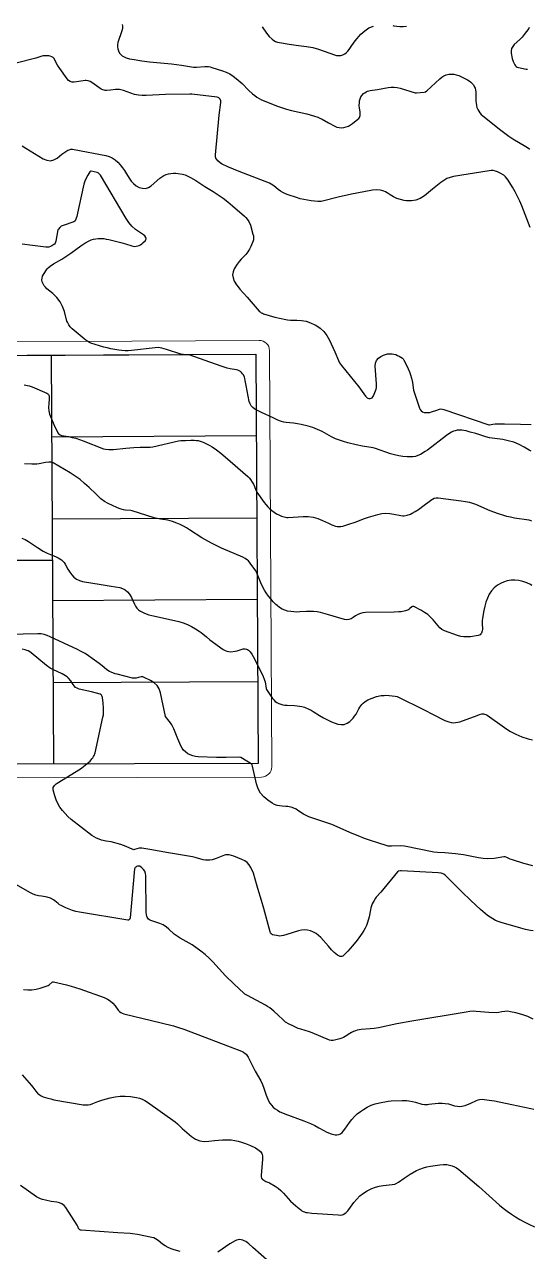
# Model space of a CAD drawing. Header units: centimetres. Extents: x 0 to 1302389, y -144212 to 85618.
# Drawn here: x 519805 to 527252, y -80146 to -62220 of the extents above; entities that cross this region are included whole.
import ezdxf

# ---------------------------------------------------------------- set-up
doc = ezdxf.new("R2010")
doc.units = ezdxf.units.CM
doc.header["$LTSCALE"] = 4
for name, color, linetype in [('04', 254, 'Continuous'), ('CURVAS-INTERMEDIARIAS', 39, 'Continuous'), ('CURVAS-MESTRA', 34, 'Continuous')]:
    doc.layers.add(name, color=color, linetype=linetype)
doc.layers.add('P-MEIOFIO', color=171, linetype='Continuous', lineweight=9)

msp = doc.modelspace()

# ---------------------------------------------------------------- linework, layer by layer
at = {"color": 1}
msp.add_lwpolyline([(517614.474, -67065.363), (523184.256, -67034.993), (523216.862, -73014.749), (515993.901, -73034.495)], dxfattribs=at)
at = {"layer": '04'}
for points in [[(517615.447, -67060.491), (523184.256, -67034.993), (523216.862, -73014.749), (515987.637, -73034.512), (517012.658, -70078.744)], [(517615.447, -67060.491), (517012.658, -70078.744), (519672.295, -70044.11), (520210.68, -70044.11)], [(520194.33, -67048.683), (520226.939, -73022.923)], [(523190.777, -68230.944), (520200.872, -68247.264)], [(520207.393, -69443.199), (523197.298, -69426.896)], [(523203.819, -70622.847), (520213.928, -70639.167)], [(520220.449, -71835.101), (523210.34, -71818.798)]]:
    msp.add_lwpolyline(points, dxfattribs=at)
at = {"layer": 'CURVAS-INTERMEDIARIAS'}
for points, elevation in [([(521232.769, -62219.974), (521234.305, -62237.398), (521234.755, -62256.748), (521233.589, -62275.9), (521224.771, -62313.382), (521169.417, -62481.007), (521163.029, -62512.462), (521161.267, -62543.677), (521166.459, -62574.503), (521176.269, -62605.068), (521193.81, -62636.25), (521211.332, -62658.155), (521233.15, -62675.786), (521257.836, -62690.561), (521290.101, -62704.304), (521336.278, -62718.721), (521408.058, -62732.202), (521518.459, -62749.866), (521629.132, -62765.402), (521684.65, -62771.663), (521948.977, -62795.824), (522022.516, -62804.005), (522095.755, -62814.522), (522270.462, -62843.546), (522293.01, -62845.096), (522315.602, -62844.647), (522437.211, -62833.734), (522463.857, -62833.506), (522490.255, -62835.281), (522516.28, -62840.067), (522542.048, -62846.843), (522695.727, -62896.876), (522749.523, -62917.838), (522801.223, -62942.579), (522849.803, -62973.018), (522896.298, -63007.227), (522984.187, -63083.509), (523076.472, -63176.87), (523135.316, -63230.974), (523166.17, -63256.477), (523198.517, -63279.762), (523232.027, -63301.032), (523267.283, -63319.269), (523303.694, -63335.481), (523485.432, -63406.992), (523557.466, -63433.087), (523630.287, -63456.51), (523704.277, -63475.912), (523929.084, -63524.73), (524025.798, -63551.968), (524087.102, -63572.452), (524119.993, -63585.936), (524151.786, -63601.852), (524244.4, -63655.899), (524335.329, -63705.348), (524367.575, -63718.318), (524400.49, -63726.677), (524434.417, -63728.129), (524469.023, -63724.974), (524503.098, -63715.639), (524535.772, -63703.299), (524566.364, -63686.429), (524595.566, -63666.546), (524674.207, -63604.299), (524685.668, -63592.784), (524695.018, -63580.079), (524701.217, -63565.555), (524705.298, -63549.829), (524706.785, -63533.107), (524705.993, -63499.749), (524696.003, -63434.763), (524693.826, -63407.483), (524695.998, -63352.699), (524698.133, -63334.06), (524705.521, -63303.661), (524717.167, -63275.671), (524735.214, -63251.326), (524757.529, -63229.39), (524775.5, -63215.662), (524793.152, -63204.267), (524811.629, -63194.879), (524831.352, -63188.509), (524851.913, -63184.138), (524959.835, -63167.595), (525114.814, -63139.524), (525159.362, -63134.394), (525203.681, -63133.579), (525247.634, -63139.245), (525291.346, -63149.234), (525509.317, -63215.691), (525530.035, -63217.166), (525643.204, -63209.143), (525659.288, -63203.6), (525680.94, -63188.819), (525868.167, -63011.943), (525897.734, -62988.55), (525929.261, -62969.086), (525963.752, -62955.521), (526000.202, -62945.895), (526037.724, -62943.137), (526074.602, -62944.911), (526110.507, -62953.488), (526145.766, -62966.608), (526276.203, -63029.709), (526300.405, -63043.817), (526322.79, -63060.073), (526342.42, -63079.56), (526360.237, -63101.185), (526374.122, -63125.327), (526384.944, -63150.474), (526391.166, -63177.143), (526394.315, -63204.816), (526397.534, -63340.377), (526400.042, -63371.083), (526404.864, -63401.274), (526413.139, -63430.714), (526423.706, -63459.655), (526437.938, -63486.75), (526454.553, -63512.024), (526474.728, -63534.541), (526497.287, -63555.238), (526762.461, -63764.073), (526820.012, -63807.56), (526878.649, -63849.454), (526938.921, -63888.964), (527124.506, -64000.561), (527178.384, -64035.677), (527187.175, -64042.667)], 75944.034), ([(523275.565, -62253.282), (523339.368, -62347.373), (523376.776, -62394.842), (523421.361, -62435.66), (523446.4, -62452.255), (523472.628, -62466.149), (523500.615, -62476.001), (523529.788, -62483.163), (523670.275, -62506.181), (523804.456, -62525.582), (523925.263, -62540.79), (524013.938, -62556.519), (524100.4, -62581.701), (524332.449, -62664.188), (524362.771, -62671.329), (524392.988, -62673.991), (524423.054, -62669.956), (524453.016, -62661.433), (524480.951, -62646.819), (524506.463, -62629.305), (524528.37, -62607.436), (524547.863, -62582.668), (524584.359, -62527.798), (524636.17, -62458.102), (524717.743, -62360.772), (524772.863, -62309.707), (524833.218, -62268.709), (524901.434, -62242.826)], 75844.37), ([(525185.932, -62235.089), (525200.412, -62238.291), (525286.885, -62248.049), (525336.733, -62248.631), (525385.398, -62243.38)], 75844.37), ([(527176.408, -62264.408), (527170.074, -62276.697), (527101.473, -62367.17), (527070.517, -62403.3), (527037.357, -62437.421), (526957.212, -62510.662), (526934.497, -62538.553), (526918.47, -62568.755), (526912.476, -62602.411), (526913.171, -62638.377), (526927.969, -62714.375), (526941.592, -62759.803), (526953.965, -62788.784), (526963.652, -62807.286), (526974.079, -62821.292), (526986.237, -62832.943), (527000.998, -62841.041), (527017.493, -62846.773), (527133.614, -62869.963), (527149.689, -62870.338)], 75844.37), ([(527191.908, -65186.855), (527067.522, -64870.116), (527037.83, -64799.971), (527005.762, -64730.999), (526970.112, -64663.807), (526932.096, -64597.79), (526869.498, -64495.419), (526850.866, -64468.83), (526829.057, -64444.785), (526805.643, -64422.025), (526752.258, -64391.591), (526710.75, -64371.975), (526681.52, -64361.337), (526651.763, -64354.371), (526621.239, -64352.93), (526590.208, -64355.164), (526069.504, -64441.533), (526019.584, -64454.073), (525971.956, -64471.597), (525927.797, -64496.572), (525885.932, -64526.521), (525764.866, -64627.068), (525645.149, -64723.607), (525585.214, -64760.354), (525522.315, -64786.205), (525454.974, -64795.72), (525384.687, -64794.353), (525350.396, -64789.276), (525296.093, -64777.422), (525243.604, -64760.958), (525193.807, -64737.551), (525145.812, -64709.542), (525098.981, -64677.754), (525075.104, -64663.868), (525050.313, -64652.347), (525024.171, -64644.356), (524997.136, -64638.734), (524941.719, -64635.543), (524886.471, -64640.987), (524657.238, -64681.816), (524580.098, -64697.031), (524384.265, -64743.755), (524174.854, -64797.651), (524137.81, -64804.734), (524112.722, -64806.729), (524087.608, -64806.347), (523990.763, -64795.95), (523936.461, -64788.15), (523882.663, -64778.062), (523829.618, -64764.555), (523777.075, -64748.77), (523653.712, -64707.337), (523615.735, -64692.255), (523579.151, -64674.623), (523544.671, -64653.174), (523511.593, -64629.177), (523447.268, -64577.699), (523404.774, -64549.975), (523381.719, -64539.484), (522940.795, -64367.299), (522775.424, -64297.715), (522690.882, -64258.952), (522668.514, -64245.618), (522627.848, -64212.882), (522612.422, -64193.239), (522601.077, -64172.08), (522595.848, -64148.645), (522594.689, -64123.701), (522649.102, -63545.284), (522672.707, -63358.326), (522672.954, -63346.068), (522671.441, -63334.234), (522661.339, -63312.322), (522644.287, -63289.855), (522635.003, -63283.873), (522618.872, -63279.627), (522249.792, -63237.07), (522219.253, -63234.997), (521861.432, -63240.188), (521580.723, -63258.243), (521523.542, -63258.294), (521467.086, -63253.491), (521411.743, -63241.395), (521357.125, -63224.445), (521248.606, -63184.406), (521210.235, -63174.471), (521189.691, -63170.91), (521171.267, -63169.037), (521134.151, -63170.088), (521061.614, -63180.244), (521004.056, -63183.437), (520980.561, -63182.513), (520969.018, -63180.483), (520946.436, -63173.738), (520925.316, -63163.523), (520786.731, -63067.438), (520761.251, -63052.242), (520733.841, -63040.855), (520705.27, -63035.477), (520690.832, -63035.952), (520596.507, -63054.378), (520530.993, -63062.892), (520500.548, -63060.969), (520472.679, -63053.389), (520448.662, -63037.348), (520427.22, -63015.652), (520319.619, -62862.382), (520288.132, -62813.807), (520233.256, -62712.041), (520223.403, -62701.738), (520205.451, -62690.061), (520178.507, -62680.818), (520160.83, -62678.465), (520099.87, -62676.48), (520077.537, -62678.324), (520055.574, -62682.771), (519968.621, -62709.41), (519681.644, -62784.452)], 76043.698), ([(519769.744, -63992.677), (519825.249, -64023.868), (520079.054, -64183.304), (520131.198, -64203.12), (520182.515, -64209.791), (520232.592, -64196.733), (520281.843, -64170.529), (520351.819, -64112.782), (520392.407, -64082.779), (520435.962, -64057.287), (520458.867, -64048.291), (520482.237, -64042.483), (520506.287, -64041.442), (520530.804, -64043.578), (520990.987, -64131.572), (521040.702, -64146.207), (521087.261, -64166.513), (521129.095, -64195.34), (521167.771, -64229.848), (521202.51, -64269.983), (521235.46, -64311.46), (521265.731, -64354.936), (521294.203, -64399.751), (521332.831, -64465.03), (521362.858, -64506.697), (521396.922, -64543.951), (521437.045, -64574.58), (521481.203, -64600.807), (521527.175, -64613.048), (521571.698, -64614.856), (521614.057, -64601.001), (521654.968, -64576.713), (521780.137, -64466.627), (521808.954, -64444.879), (521839.389, -64426.277), (521872.248, -64412.39), (521906.716, -64401.639), (521942.549, -64395.406), (521978.493, -64391.808), (522014.629, -64392.168), (522050.876, -64395.164), (522109.871, -64405.979), (522151.802, -64417.869), (522192.027, -64434.663), (522231.11, -64454.732), (522306.9, -64500.879), (522438.217, -64587.533), (522560.773, -64661.705), (522634.246, -64708.65), (522705.913, -64758.079), (522774.876, -64811.224), (522842.025, -64866.842), (523017.419, -65020.116), (523038.187, -65040.026), (523057.002, -65061.785), (523080.256, -65097.924), (523103.543, -65152.373), (523140.425, -65280.885), (523146.79, -65309.527), (523150.227, -65338.661), (523150.142, -65353.169), (523148.685, -65367.423), (523145.184, -65381.33), (523110.803, -65461.847), (523089.255, -65503.607), (523064.625, -65543.185), (523035.399, -65579.493), (522969.976, -65647.323), (522938.891, -65682.669), (522910.857, -65720.484), (522867.174, -65789.411), (522849.978, -65833.951), (522842.745, -65878.435), (522850.426, -65922.836), (522868.067, -65967.192), (522902.711, -66021.286), (522925.7, -66053.372), (522950.589, -66084.006), (523056.779, -66201.675), (523233.367, -66405.389), (523246.914, -66418.522), (523261.625, -66429.854), (523278.061, -66438.484), (523295.661, -66445.312), (523461.733, -66493.377), (523552.583, -66516.592), (523598.313, -66526.133), (523644.313, -66533.444), (523690.731, -66537.395), (523782.264, -66539.129), (523850.293, -66544.275), (523916.669, -66555.896), (523980.602, -66577.231), (524042.88, -66605.061), (524058.52, -66613.503), (524121.442, -66656.118), (524177.194, -66705.394), (524222.194, -66764.654), (524260.015, -66830.574), (524336.007, -67000.901), (524389.184, -67130.244), (524405.833, -67161.92), (524434.953, -67200.156), (524686.385, -67510.945), (524786.435, -67649.24), (524796.83, -67661.71), (524808.399, -67671.671), (524821.023, -67679.05), (524835.221, -67682.564), (524853.34, -67683.235), (524868.973, -67679.038), (524882.558, -67672.102), (524893.064, -67661.039), (524901.513, -67647.235), (524930.498, -67573.322), (524938.634, -67547.38), (524944.322, -67521.086), (524946.34, -67494.246), (524945.897, -67467.064), (524925.205, -67212.979), (524930.541, -67167.192), (524945.069, -67126.832), (524973.388, -67094.613), (525010.892, -67067.811), (525048.268, -67050.917), (525076.945, -67040.575), (525106.149, -67033.301), (525136.127, -67030.618), (525172.563, -67031.55), (525199.86, -67035.974), (525226.356, -67042.814), (525251.653, -67053.242), (525276.15, -67066.078), (525323.073, -67096.433), (525332.629, -67106.539), (525344.494, -67123.892), (525387.687, -67205.45), (525408.602, -67249.255), (525427.125, -67293.945), (525442.068, -67339.962), (525454.62, -67386.853), (525469.142, -67451.227), (525475.148, -67482.143), (525481.353, -67528.937), (525487.733, -67559.639), (525571.502, -67824.218), (525583.142, -67846.689), (525598.23, -67865.256), (525618.491, -67877.977), (525642.21, -67886.797), (525669.091, -67889.796), (525695.806, -67890.129), (525722.275, -67886.474), (525748.575, -67880.163), (525824.76, -67855.417), (525865.46, -67838.742), (525882.753, -67836.919), (525909.023, -67839.115), (525930.307, -67844.597), (526583.953, -68067.707), (526598.152, -68067.491), (526644.873, -68058.608), (526676.291, -68055.481), (526815.434, -68055.428), (527047.974, -68059.195), (527203.814, -68064.869)], 76143.362), ([(519800.239, -67483.362), (519872.39, -67496.476), (519918.045, -67512.57), (520132.974, -67607.026), (520144.767, -67614.677), (520154.327, -67623.993), (520160.547, -67635.804), (520164.544, -67649.282), (520165.784, -67664.298), (520165.202, -67694.281), (520158.34, -67755.962), (520157.207, -67815.052), (520160.422, -67864.152), (520171.289, -67912.152), (520196.381, -67982.187), (520233.259, -68065.72), (520291.543, -68184.696), (520302.843, -68200.557), (520310.24, -68206.767), (520327.65, -68216.327), (520346.604, -68222.737), (520446.867, -68240.86), (520501.594, -68252.225), (520555.707, -68265.766), (520608.906, -68282.555), (520661.479, -68301.528), (520959.145, -68418.4), (520985.48, -68424.795), (521036.858, -68430.098), (521058.554, -68430.771), (521101.945, -68428.397), (521286.277, -68408.382), (521402.106, -68398.854), (521491.983, -68395.123), (521614.273, -68396.598), (521641.604, -68395.13), (521677.633, -68389.156), (522052.651, -68304.683), (522086.786, -68299.798), (522156.506, -68297.868), (522231.385, -68292.644), (522281.263, -68292.897), (522314.378, -68295.294), (522342.936, -68299.586), (522370.886, -68305.964), (522397.934, -68315.47), (522424.383, -68327.064), (522509.944, -68371.721), (522544.039, -68391.691), (522609.38, -68436.191), (522672.023, -68484.703), (522732.826, -68535.5), (523065.301, -68823.879), (523086.43, -68844.576), (523105.705, -68866.703), (523122.18, -68890.978), (523147.004, -68937.492), (523162.143, -68970.764), (523182.097, -69021.749), (523198.949, -69053.807), (523305.654, -69201.946), (523330.826, -69234.01), (523357.444, -69264.72), (523386.251, -69293.401), (523416.515, -69320.72), (523448.98, -69345.071), (523482.878, -69366.929), (523518.921, -69385.019), (523556.402, -69400.597), (523615.26, -69419.89), (523635.794, -69423.672), (523656.668, -69424.629), (523873.118, -69407.85), (523947.013, -69408.556), (524019.363, -69416.973), (524089.406, -69436.944), (524157.916, -69464.617), (524243.212, -69507.472), (524293.464, -69529.736), (524345.638, -69547.025), (524372.206, -69552.104), (524398.781, -69554.296), (524425.359, -69552.131), (524451.926, -69547.065), (524541.804, -69521.27), (524635.591, -69489.62), (524769.608, -69438.137), (524830.256, -69416.735), (524963.555, -69376.927), (525021.807, -69365.753), (525080.179, -69360.298), (525138.722, -69363.408), (525197.374, -69372.234), (525300.31, -69395.584), (525329.747, -69400.109), (525351.802, -69399.064), (525394.295, -69388.325), (525442.553, -69371.941), (525465.549, -69361.077), (525508.827, -69336.375), (525572.416, -69295.59), (525603.192, -69273.717), (525751.916, -69160.057), (525763.869, -69152.575), (525789.376, -69140.462), (525816.331, -69133.735), (525844.104, -69133.99), (526183.753, -69178.296), (526243.798, -69187.704), (526303.162, -69200.746), (526361.378, -69217.974), (526389.842, -69228.482), (526601.616, -69317.743), (526722.104, -69363.378), (526786.986, -69384.899), (526844.805, -69401.426), (526903.488, -69414.585), (526962.736, -69425.508), (527169.853, -69456.576), (527197.303, -69465.497), (527209.647, -69475.023)], 76342.69), ([(527213.535, -70414.792), (527192.358, -70402.403), (527139.25, -70376.672), (527083.471, -70357.391), (527025.904, -70342.41), (526967.625, -70336.501), (526910.13, -70337.649), (526853.841, -70349.387), (526798.357, -70368.186), (526766.485, -70382.438), (526713.496, -70412.856), (526665.887, -70449.042), (526626.326, -70493.9), (526592.143, -70544.535), (526565.35, -70600.923), (526542.428, -70658.635), (526525.333, -70718.324), (526512.106, -70779.346), (526494.308, -70894.203), (526490.995, -70930.685), (526489.958, -70967.303), (526491.685, -71059.415), (526489.643, -71076.784), (526479.153, -71110.309), (526470.037, -71124.274), (526458.979, -71135.64), (526444.989, -71143.12), (526429.056, -71148.011), (526317.39, -71163.589), (526269.869, -71167.745), (526246.04, -71167.864), (526222.168, -71167.012), (526175.09, -71160.486), (526129.387, -71147.393), (525936.278, -71076.922), (525918.007, -71068.622), (525900.863, -71058.665), (525871.132, -71032.134), (525772.025, -70917.05), (525733.869, -70877.419), (525693.136, -70841.042), (525648.524, -70809.532), (525601.325, -70781.274), (525492.136, -70724.125), (525481.647, -70721.154), (525470.842, -70722.645), (525460.569, -70727.669), (525432.798, -70753.797), (525418.41, -70765.794), (525402.988, -70775.817), (525385.998, -70782.865), (525367.955, -70787.924), (525305.185, -70798.537), (525271.507, -70802.654), (525203.706, -70806.317), (524786.378, -70811.149), (524747.466, -70815.171), (524709.975, -70823.581), (524674.598, -70838.594), (524640.63, -70857.992), (524603.004, -70884.306), (524573.806, -70901.473), (524542.269, -70913.861), (524509.564, -70918.685), (524476.898, -70913.696), (524229.214, -70838.771), (524128.138, -70812.704), (524077.177, -70802.896), (524025.951, -70796.273), (523974.325, -70794.4), (523922.447, -70795.703), (523825.531, -70802.644), (523780.792, -70803.928), (523736.233, -70802.691), (523691.94, -70797.662), (523647.828, -70790.113), (523605.601, -70777.297), (523565.565, -70760.305), (523528.827, -70737.03), (523494.28, -70709.578), (523475.797, -70692.219), (523437.301, -70653.386), (523400.788, -70612.873), (523367.28, -70569.863), (523335.754, -70525.173), (523309.732, -70485.31), (523278.81, -70431.701), (523253.978, -70375.021), (523204.852, -70245.473), (523193.925, -70222.658), (523181.212, -70200.78), (523101.887, -70087.951), (523076.226, -70057.712), (523061.523, -70044.476), (523029.208, -70021.177), (522994.368, -70001.841), (522680.151, -69868.513), (522630.858, -69846.102), (522533.822, -69797.997), (522439.141, -69745.484), (522392.906, -69717.333), (522215.131, -69601.26), (522170.67, -69573.873), (522125.235, -69548.353), (522078.333, -69525.623), (522030.459, -69504.751), (521966.811, -69480.772), (521932.077, -69470.354), (521896.654, -69462.625), (521788.453, -69446.492), (521743.448, -69437.521), (521698.898, -69426.476), (521374.93, -69323.718), (521358.601, -69320.925), (521281.357, -69313.439), (521248.725, -69308.486), (521216.704, -69301.376), (521185.57, -69291.004), (521155.046, -69278.475), (521026.503, -69217.791), (520971.105, -69186.57), (520920.776, -69147.711), (520850.207, -69082.462), (520747.459, -68982.536), (520682.754, -68923.843), (520615.497, -68868.479), (520544.427, -68818.127), (520470.796, -68771.102), (520222.911, -68625.155), (520208.381, -68618.387), (520193.422, -68613.556), (520161.781, -68611.635), (520113.079, -68619.007), (520020.547, -68639.143), (519984.113, -68643.856), (519947.394, -68645.172), (519910.492, -68644.245), (519802.047, -68636.458)], 76442.354), ([(519765.905, -69724.826), (519815.418, -69745.546), (519862.556, -69771.228), (519908.112, -69800.206), (519992.576, -69859.69), (520077.763, -69913.015), (520137.279, -69943.395), (520234.69, -69980.907), (520266.241, -69995.116), (520296.427, -70012.052), (520342.693, -70042.783), (520363.832, -70060.41), (520382.721, -70079.902), (520398.241, -70102.167), (520436.945, -70176.034), (520467.367, -70222.912), (520493.738, -70259.292), (520526.715, -70294.754), (520563.576, -70323.839), (520606.283, -70343.382), (520652.886, -70356.54), (520925.361, -70399.031), (521070.284, -70423.761), (521195.896, -70446.869), (521238, -70460.514), (521276.051, -70480.079), (521308.015, -70508.513), (521335.917, -70542.865), (521365.151, -70592.058), (521381.761, -70623.29), (521410.293, -70688.083), (521425.992, -70718.702), (521445.201, -70746.29), (521469.678, -70769.327), (521497.673, -70789.345), (521545.369, -70814.198), (521583.208, -70830.633), (521622.383, -70843.564), (521662.458, -70854.148), (521995.643, -70926.156), (522059.593, -70942.791), (522122.292, -70962.855), (522183.098, -70988.061), (522242.655, -71016.686), (522300.607, -71047.578), (522357.421, -71082.599), (522383.906, -71102.835), (522460.211, -71168.251), (522513.396, -71209.098), (522706.923, -71349.191), (522733.23, -71364.408), (522760.691, -71375.794), (522789.866, -71381.466), (522820.194, -71383.308), (522881.896, -71376.228), (522912.081, -71369.134), (522995.88, -71343.271), (523012.078, -71341.286), (523028.369, -71342.248), (523044.712, -71345.185), (523060.126, -71351.174), (523074.311, -71358.932), (523086.686, -71369.356), (523101.607, -71386.575), (523124.221, -71419.809), (523143.929, -71454.847), (523283.612, -71728.76), (523311.369, -71797.696), (523319.214, -71822.273), (523336.252, -71921.206), (523341.103, -71936.372), (523347.975, -71950.746), (523425.399, -72064.865), (523444.865, -72088.315), (523466.519, -72109.027), (523491.465, -72125.634), (523518.609, -72139.505), (523547.842, -72149.577), (523577.538, -72157.585), (523607.892, -72162.472), (523638.688, -72165.292), (523749.309, -72169.639), (523785.495, -72172.582), (523821.313, -72177.515), (523856.6, -72185.431), (523891.532, -72195.329), (523958.873, -72222.3), (523990.986, -72239.066), (524022.319, -72257.471), (524111.823, -72314.694), (524169.729, -72348.8), (524229.039, -72379.964), (524290.471, -72406.726), (524382.758, -72440.483), (524429.884, -72447.789), (524474.856, -72445.413), (524516.591, -72428.513), (524556.184, -72401.924), (524602.211, -72355.149), (524625.832, -72326.198), (524646.265, -72294.915), (524686.73, -72219.211), (524700.812, -72195.917), (524733.557, -72152.355), (524752.507, -72133.051), (524772.9, -72115.706), (524795.46, -72101.275), (524819.463, -72088.803), (524882.679, -72061.287), (524946.447, -72038.738), (525012.773, -72025.448), (525056.496, -72020.834), (525080.358, -72020.042), (525128.042, -72023.559), (525175.732, -72029.955), (525220.035, -72032.239), (525245.114, -72037.479), (525643.608, -72232.517), (525775.184, -72300.267), (525912.429, -72373.98), (525942.09, -72388.215), (525972.433, -72400.457), (526003.822, -72409.721), (526035.902, -72417.004), (526068.286, -72420.117), (526100.393, -72419.905), (526132.071, -72414.709), (526163.474, -72406.178), (526413.864, -72316.484), (526450.864, -72298.943), (526485.87, -72293.348), (526505.794, -72292.751), (526525.031, -72295.048), (526543.223, -72301.691), (526560.728, -72311.228), (526812.991, -72489.99), (526894.876, -72541.874), (526979.611, -72587.767), (527068.618, -72624.689), (527160.473, -72655.63), (527222.877, -72673.111)], 76542.018), ([(527230.486, -74512.689), (527098.602, -74475.715), (526930.048, -74424.405), (526899.111, -74413.349), (526846.732, -74387.733), (526825.798, -74380.35), (526804.11, -74379.03), (526723.925, -74397.067), (526664.88, -74404.851), (526572.094, -74407.872), (526503.302, -74405.656), (526435.166, -74395.99), (526214.423, -74353.203), (526100.918, -74336.486), (525943.823, -74320.535), (525835.96, -74317.113), (525782.153, -74311.077), (525353.022, -74225.676), (525295.916, -74221.037), (525162.204, -74226.695), (525132.2, -74225.461), (525117.467, -74222.811), (524948.921, -74172.06), (524858.046, -74142.454), (524767.983, -74110.699), (524679.118, -74075.698), (524591.066, -74038.547), (524291.438, -73906.779), (524000.091, -73811.506), (523959.019, -73795.893), (523919.14, -73777.937), (523881.05, -73756.439), (523797.387, -73701.065), (523769.972, -73685.705), (523711.632, -73661.957), (523650.328, -73647.239), (523619.081, -73643.515), (523570.028, -73641.316), (523530.554, -73637.248), (523492.402, -73628.925), (523456.231, -73614.217), (523421.371, -73595.262), (523358.683, -73553.796), (523301.337, -73505.299), (523253.215, -73450.429), (523218.928, -73386.013), (523193.843, -73315.229), (523134.753, -73054.599), (523127.516, -73036.824), (523114.94, -73022.329), (523099.043, -73010.282), (523025.144, -72966.907), (522987.572, -72941.836), (522961.758, -72928.778), (522933.102, -72924.742), (522751.263, -72928.565), (522609.949, -72927.975), (522341.904, -72919.828), (522301.717, -72915.284), (522262.77, -72906.713), (522225.646, -72892.113), (522189.763, -72873.485), (522154.929, -72847.805), (522128.327, -72822.44), (522106.565, -72792.82), (522088.022, -72760.368), (522042.186, -72655.316), (521983.784, -72510.2), (521970.063, -72480.008), (521954.612, -72450.844), (521936.57, -72423.198), (521916.788, -72396.578), (521865.082, -72332.36), (521792.471, -71986.238), (521771.455, -71927.942), (521741.603, -71876.659), (521698.491, -71835.879), (521646.531, -71802.12), (521542.754, -71754.626), (521530.824, -71750.902), (521518.864, -71749.149), (521506.839, -71750.384), (521470.142, -71761.951), (521434.215, -71768.967), (521398.112, -71770.681), (521380.221, -71768.552), (521156.637, -71713.331), (521128.603, -71705.214), (521069.81, -71684.251), (521045.325, -71672.888), (521021.94, -71659.792), (521000.21, -71644.103), (520938.961, -71590.456), (520896.182, -71556.812), (520792.776, -71480.532), (520741.463, -71444.917), (520688.918, -71411.364), (520634.524, -71380.906), (520578.909, -71352.503), (520178.368, -71164.272), (520135.646, -71146.561), (520091.508, -71132.733), (520046.29, -71124.098), (520000.295, -71121.917), (519570.842, -71131.756)], 76641.682), ([(527235.79, -76751.595), (527155.989, -76714.052), (527068.48, -76682.849), (526980.773, -76660.072), (526901.054, -76643.048), (526860.011, -76637.646), (526818.624, -76638.83), (526777.369, -76644.791), (526733.516, -76656.141), (526703.886, -76659.739), (526587.786, -76653.174), (526402.003, -76638.461), (526364.715, -76636.824), (526308.796, -76639.976), (526253.22, -76647.417), (525462.547, -76780.885), (525242.469, -76822.462), (524974.627, -76876.653), (524912.892, -76886.433), (524850.794, -76893.571), (524722.86, -76903.175), (524693.544, -76906.72), (524664.763, -76912.36), (524636.787, -76921.159), (524609.334, -76932.061), (524581.506, -76945.985), (524556.886, -76959.772), (524486.89, -77007.147), (524462.564, -77020.603), (524436.732, -77030.852), (524409.892, -77038.989), (524310.409, -77062.3), (524284.386, -77064.203), (524259.057, -77057.954), (524007.546, -76951.725), (523966.901, -76936.931), (523842.355, -76900.479), (523801.498, -76886.669), (523722.505, -76851.83), (523667.697, -76823.89), (523618.746, -76793.92), (523575.055, -76756.712), (523512.442, -76696.51), (523446.446, -76636.301), (523417.402, -76611.589), (523386.824, -76588.824), (523354.907, -76567.929), (523321.859, -76548.873), (523061.101, -76407.875), (523024.523, -76384.782), (523007.513, -76371.465), (522868.63, -76242.477), (522742.415, -76118.211), (522555.493, -75914.97), (522500.218, -75860.421), (522441.637, -75809.446), (522380.844, -75760.85), (522255.425, -75668.049), (522078.109, -75570.07), (522018.795, -75531.629), (521991.433, -75509.336), (521913.403, -75436.851), (521872.047, -75403.409), (521850.183, -75388.496), (521827.537, -75375.08), (521779.054, -75354.267), (521648.407, -75310.242), (521632.133, -75302.27), (521617.873, -75292.117), (521606.65, -75278.693), (521597.442, -75263.087), (521591.098, -75245.355), (521586.18, -75227.318), (521582.039, -75190.037), (521575.004, -74655.354), (521571.179, -74622.672), (521560.726, -74591.471), (521543.552, -74563.732), (521519.917, -74541.235), (521488.773, -74519.064), (521478.185, -74515.589), (521466.701, -74515.322), (521455.342, -74517.339), (521438.165, -74523.308), (521428.676, -74528.863), (521421.06, -74535.858), (521416.248, -74545.013), (521413.3, -74555.597), (521346.654, -75269.276), (521343.206, -75283.994), (521335.889, -75297.217), (521324.934, -75305.602), (521311.227, -75307.053), (520607.024, -75187.621), (520556.3, -75176.915), (520506.393, -75163.592), (520457.708, -75146.34), (520409.832, -75126.471), (520342.019, -75093.707), (520317.615, -75079.216), (520294.57, -75062.636), (520247.794, -75024.403), (520227.41, -75009.986), (520183.239, -74986.463), (520135.937, -74969.953), (520111.517, -74964.601), (520052.437, -74956.882), (520011.019, -74949.678), (519970.631, -74939.249), (519931.825, -74923.994), (519894.061, -74905.506), (519644.428, -74763.756)], 76841.011), ([(519791.447, -76317.612), (519852.897, -76322.211), (519913.929, -76321.444), (519974.318, -76312.641), (520034.289, -76298.472), (520136.957, -76265.705), (520151.66, -76258.478), (520165.248, -76249.333), (520207.083, -76213.732), (520220.341, -76208.124), (520229.829, -76208.447), (520419.452, -76251.041), (520485.179, -76268.481), (520550.185, -76288.453), (520614.706, -76310.12), (520970.289, -76437.274), (521015.958, -76458.509), (521058.027, -76484.522), (521094.706, -76517.718), (521127.788, -76555.683), (521173.376, -76618.892), (521189.738, -76637.695), (521209.227, -76653.223), (521231.189, -76665.083), (521254.862, -76672.993), (521798.496, -76803.845), (521978.187, -76851.324), (522054.352, -76873.925), (522129.28, -76900.321), (522973.904, -77217.842), (523003.52, -77232.544), (523029.576, -77252.904), (523041.007, -77265.039), (523051.566, -77277.833), (523069.128, -77306.05), (523174.152, -77510.258), (523255.105, -77654.877), (523280.438, -77706.592), (523302.222, -77759.801), (523333.521, -77862.016), (523368.78, -77944.165), (523387.948, -77978.283), (523410.229, -78009.813), (523437.185, -78037.433), (523467.263, -78062.468), (523500.556, -78084.033), (523534.82, -78103.749), (523570.528, -78120.692), (523607.207, -78135.777), (523886.063, -78238.321), (523981.974, -78277.319), (524044.507, -78306.402), (524105.289, -78338.982), (524174.465, -78378.627), (524209.876, -78396.853), (524246.15, -78412.867), (524283.719, -78425.552), (524339.376, -78439.896), (524368.19, -78441.488), (524395.26, -78437.538), (524419.705, -78425.25), (524442.397, -78407.417), (524482.586, -78359.767), (524519.018, -78309.192), (524549.264, -78263.628), (524584.094, -78217.227), (524622.081, -78173.923), (524664.794, -78135.272), (524710.66, -78099.737), (524754.171, -78069.879), (524809.251, -78037.029), (524866.375, -78009.138), (524926.564, -77988.684), (524988.786, -77973.187), (525116.513, -77950.602), (525161.516, -77947.512), (525319.068, -77941.454), (525385.273, -77942.807), (525418.139, -77946.546), (525470.02, -77955.601), (525515.791, -77966.183), (525605.778, -77992.584), (525647.219, -77996.924), (525688.979, -77997.177), (525709.792, -77995.721), (525844.012, -77979.079), (525874.399, -77977.698), (525904.801, -77978.702), (525950.2, -77983.175), (525995.435, -77991.499), (526083.416, -78018.066), (526128.776, -78025.218), (526163.567, -78026.606), (526190.067, -78024.974), (526216.126, -78019.915), (526241.899, -78012.564), (526320.836, -77980.543), (526407.385, -77938.749), (526429.162, -77929.819), (526451.919, -77923.816), (526486.959, -77921.217), (526590.551, -77933.387), (526666.896, -77946.18), (526920.743, -78000.585), (527201.01, -78055.542), (527245.189, -78066.985)], 76940.675), ([(519768.434, -77566.845), (519904.512, -77719.962), (519927.167, -77747.548), (519969.945, -77804.736), (519992.667, -77831.077), (520017.998, -77853.887), (520047.242, -77871.42), (520079.083, -77885.429), (520144.727, -77905.844), (520189.748, -77918.071), (520235.26, -77928.301), (520661.678, -78002.499), (520697.35, -78005.915), (520733.128, -78003.989), (520768.377, -77997.132), (520802.476, -77985.856), (520877.1, -77956.494), (520950.466, -77931.643), (521057.691, -77901.259), (521130.379, -77886.062), (521203.435, -77877.097), (521277.045, -77877.486), (521351.014, -77884.104), (521441.312, -77898.066), (521483.762, -77907.7), (521524.726, -77921.043), (521563.441, -77939.92), (521600.663, -77962.494), (522002.943, -78251.938), (522039.745, -78281.56), (522105.952, -78349.135), (522141.21, -78380.751), (522244.847, -78466.976), (522302.598, -78503.294), (522363.32, -78528.678), (522428.525, -78537.64), (522496.714, -78535.66), (522579.756, -78523.664), (522638.692, -78517.624), (522697.852, -78514.594), (522757.169, -78513.57), (522824.624, -78516.604), (522874.624, -78522.727), (522923.792, -78533.683), (522972.416, -78547.863), (523029.919, -78568.507), (523105.238, -78599.699), (523176.828, -78633.687), (523213.801, -78655.303), (523252.208, -78687.207), (523263.399, -78700.534), (523272.314, -78714.931), (523277.818, -78730.947), (523281.067, -78748.037), (523281.441, -78801.983), (523258.574, -79033.783), (523260.66, -79056.404), (523267.279, -79076.539), (523280.708, -79092.944), (523298.672, -79106.853), (523330.91, -79123.105), (523344.157, -79128.643), (523371.762, -79136.174), (523384.482, -79142.648), (523464.275, -79193.405), (523507.178, -79223.687), (523547.877, -79256.46), (523585.26, -79292.979), (523655.016, -79371.791), (523691.07, -79410.132), (523729.319, -79446.294), (523769.024, -79480.992), (523838.226, -79537.951), (523855.882, -79550.405), (523874.434, -79560.966), (523894.342, -79568.687), (523915.139, -79574.504), (523936.713, -79578.418), (524001.952, -79586.211), (524386.341, -79612.987), (524424.559, -79614.806), (524442.934, -79612.555), (524459.865, -79605.06), (524497.375, -79579.871), (524513.571, -79566.261), (524528.097, -79550.883), (524541.495, -79534.314), (524614.346, -79432.738), (524656.496, -79381.659), (524702.538, -79334.967), (524754.414, -79294.877), (524810.201, -79259.188), (524878.782, -79225.508), (524931.266, -79205.729), (524985.751, -79192.451), (525041.586, -79183.497), (525174.982, -79168.852), (525213.845, -79161.192), (525232.298, -79154.952), (525266.444, -79135.85), (525347.743, -79077.154), (525437.378, -79017.667), (525531.404, -78965.406), (525580.313, -78943.578), (525630.255, -78924.992), (525681.741, -78911.272), (525734.268, -78900.805), (525868.487, -78880.879), (525921.542, -78874.634), (525939.184, -78874.264), (525974.374, -78877.875), (526013.581, -78884.985), (526049.449, -78894.478), (526083.671, -78907.447), (526115.454, -78925.611), (526145.582, -78947.25), (526439.073, -79198.501), (526740.105, -79469.012), (526796.465, -79515.33), (526854.91, -79558.972), (526914.745, -79600.854), (526976.366, -79640.086), (527038.974, -79677.595), (527103.063, -79712.52), (527168.139, -79745.721), (527252.302, -79786.514)], 77040.339), ([(522077.625, -80148.334), (521990.408, -80124.492), (521944.846, -80108.993), (521901.035, -80090.046), (521859.83, -80065.936), (521820.376, -80038.379), (521755.593, -79987.293), (521719.194, -79962.185), (521693.212, -79948.995), (521665.251, -79940.81), (521453.759, -79899.63), (521382.893, -79888.721), (521347.201, -79885.524), (521167.872, -79875.652), (520632.569, -79836.6), (520621.138, -79834.509), (520610.472, -79829.924), (520601.694, -79822.739), (520598.438, -79818.144), (520582.485, -79782.756), (520571.368, -79763.27), (520407.609, -79504.309), (520381.572, -79474.132), (520351.832, -79450.224), (520316.53, -79435.748), (520277.525, -79427.55), (520193.598, -79417.887), (520111.25, -79399.019), (520066.891, -79386.224), (520036.564, -79375.647), (520007.284, -79362.972), (519979.565, -79347.17), (519746.185, -79181.899)], 77140.003), ([(523382.21, -80300.159), (523141.173, -80086.741), (523079.968, -80035.272), (523055.174, -80015.754), (523035.309, -80002.426), (523014.554, -79991.001), (522992.471, -79982.433), (522969.5, -79975.768), (522946.278, -79973.425), (522923.598, -79974.456), (522901.72, -79980.529), (522880.376, -79989.965), (522802.712, -80036.938), (522628.453, -80154.355)], 77140.003)]:
    msp.add_lwpolyline(points, dxfattribs=dict(at, elevation=elevation))
at = {"layer": 'CURVAS-MESTRA'}
for points, elevation in [([(527205.417, -68452.451), (527176.811, -68437.269), (527102.003, -68393.159), (527027.44, -68355.023), (526950.707, -68323.145), (526870.724, -68300.639), (526788.572, -68284.382), (526595.61, -68258.056), (526540.284, -68243.784), (526397.254, -68197.39), (526315.294, -68173.293), (526252.878, -68156.637), (526221.983, -68150.455), (526190.939, -68146.616), (526159.65, -68146.3), (526123.7, -68148.883), (526095.215, -68154.568), (526067.758, -68162.915), (526041.854, -68175.259), (526016.978, -68190.265), (525969.057, -68224.741), (525688.174, -68436.839), (525655.293, -68459.407), (525587.128, -68500.878), (525551.487, -68517.21), (525514.846, -68529.466), (525476.699, -68535.606), (525437.551, -68537.669), (525392.525, -68536.336), (525330.603, -68531.598), (525269.377, -68523.098), (525209.203, -68508.953), (525149.735, -68491.047), (524929.162, -68413.265), (524897.665, -68403.921), (524741.484, -68378.247), (524648.748, -68359.872), (524525.047, -68329.272), (524464.14, -68312.458), (524404.007, -68293.153), (524345.256, -68270.647), (524288.575, -68243.354), (524150.922, -68166.637), (524084.827, -68135.112), (524016.262, -68109.384), (523946.062, -68087.52), (523846.49, -68062.805), (523789.419, -68051.504), (523731.818, -68043.298), (523626.19, -68033.427), (523592.409, -68028.657), (523559.408, -68021.204), (523527.573, -68009.74), (523496.528, -67995.594), (523435.026, -67964.441), (523267.091, -67889.803), (523199.887, -67856.432), (523166.911, -67838.473), (523138.473, -67816.903), (523114.898, -67791.833), (523098.605, -67761.52), (523087.186, -67727.699), (523041.719, -67493.565), (523029.62, -67420.021), (523022.677, -67391.161), (523015.996, -67370.813), (523000.618, -67338.51), (522990.356, -67323.946), (522973.735, -67304.843), (522957.621, -67290.961), (522940.231, -67279.479), (522920.956, -67271.571), (522900.419, -67266.045), (522809.109, -67249.718), (522764.9, -67239.566), (522721.283, -67227.091), (522678.064, -67213.058), (522210.644, -67047.533), (522194.307, -67044.515), (522120.693, -67040.912), (522089.096, -67035.238), (521876.978, -66967.703), (521808.258, -66948.362), (521785.108, -66943.762), (521761.846, -66940.865), (521714.835, -66941.881), (521366.533, -66982.174), (521319.96, -66986.251), (521273.213, -66986.333), (521226.516, -66982.958), (521180.12, -66976.69), (521066.611, -66956.647), (521013.869, -66945.234), (520961.642, -66931.686), (520774.178, -66873.832), (520743.437, -66859.631), (520700.543, -66831.935), (520673.739, -66810.85), (520501.313, -66665.319), (520473.157, -66637.559), (520449.612, -66605.795), (520431.196, -66570.793), (520424.195, -66552.341), (520386.882, -66413.492), (520359.334, -66338.594), (520323.448, -66269.059), (520275.072, -66207.554), (520218.368, -66151.412), (520131.185, -66080.307), (520109.384, -66059.021), (520090.513, -66035.752), (520076.028, -66009.533), (520064.471, -65981.342), (520059.763, -65952.236), (520060.132, -65923.896), (520068.105, -65896.697), (520081.148, -65870.252), (520135.889, -65791.661), (520149.087, -65776.453), (520179.383, -65749.769), (520230.172, -65715.843), (520349.178, -65647.682), (520393.78, -65620.093), (520480.141, -65560.497), (520625.2, -65453.508), (520684.196, -65414.104), (520746.588, -65380.355), (520779.179, -65367.037), (520812.465, -65356.482), (520846.786, -65350.041), (520881.803, -65346.363), (520924.015, -65346.143), (520961.464, -65348.225), (520998.612, -65353.475), (521035.553, -65360.835), (521209.508, -65403.261), (521278.922, -65422.031), (521372.6, -65453.086), (521393.948, -65458.336), (521415.35, -65460.82), (521436.837, -65459.173), (521458.374, -65454.78), (521479.095, -65446.688), (521498.705, -65436.759), (521516.662, -65424.093), (521533.531, -65409.584), (521570.349, -65372.885), (521576.907, -65363.008), (521580.687, -65352.69), (521580.336, -65341.7), (521577.217, -65330.269), (521562.509, -65308.935), (521542.617, -65292.349), (521483.269, -65255.239), (521425.606, -65213.728), (521373.796, -65165.109), (521327.991, -65110.595), (521288.246, -65051.526), (520912.273, -64422.817), (520901.836, -64407.825), (520882.361, -64388.813), (520866.628, -64380.768), (520777.822, -64362.897), (520769.829, -64363.974), (520757.429, -64371.627), (520728.254, -64421.048), (520695.714, -64484.523), (520686.321, -64506.403), (520670.549, -64551.246), (520658.887, -64597.324), (520579.976, -64978.034), (520566.709, -65024.079), (520542.498, -65089.863), (520538.734, -65093.668), (520525.402, -65100.611), (520369.14, -65153.843), (520355.227, -65159.807), (520342.163, -65167.053), (520319.382, -65186.632), (520298.916, -65210.136), (520293.276, -65221.519), (520260.503, -65386.504), (520251.47, -65414.673), (520243.635, -65426.746), (520232.594, -65435.987), (520204.065, -65453.38), (520182.912, -65463.479), (520161.096, -65470.588), (520138.307, -65473.2), (520114.865, -65472.813), (519922.62, -65449.519), (519769.784, -65428.506)], 76243.026), ([(527234.418, -75463.052), (527195.17, -75457.782), (527123.432, -75443.032), (527052.258, -75424.961), (526766.09, -75341.641), (526723.554, -75326.933), (526682.298, -75309.574), (526642.942, -75288.238), (526604.867, -75264.249), (526568.355, -75237.499), (526532.621, -75209.778), (526464.285, -75150.495), (526321.161, -75017.471), (526191.485, -74893.833), (525949.075, -74648.885), (525927.035, -74633.888), (525905.667, -74624.084), (525889.511, -74618.82), (525847.02, -74614.569), (525311.078, -74585.453), (525293.518, -74586.092), (525270.639, -74589.244), (525264.445, -74591.668), (525253.815, -74600.052), (525007.155, -74897.878), (524942.868, -74970.155), (524930.815, -74985.148), (524909.702, -75017.37), (524884.134, -75065.481), (524872.329, -75093.838), (524863.615, -75123.292), (524856.965, -75153.482), (524836.827, -75257.518), (524813.663, -75341.18), (524798.746, -75381.722), (524781.342, -75421.024), (524760.239, -75458.457), (524736.657, -75494.661), (524661.302, -75598.927), (524596.472, -75681.604), (524525.359, -75758.955), (524453.864, -75830.853), (524440.24, -75838.006), (524432.8, -75838.669), (524414.572, -75834.856), (524393.69, -75827.797), (524375.086, -75815.979), (524325.843, -75775.688), (524289.309, -75740.279), (524245.842, -75687.809), (524132.332, -75560.052), (524099.414, -75528.442), (524063.915, -75500.713), (524024.562, -75478.81), (523982.628, -75460.788), (523938.635, -75450.514), (523894.598, -75445.959), (523850.509, -75449.977), (523806.388, -75459.707), (523635.891, -75514.779), (523585.107, -75529.693), (523559.604, -75534.814), (523534.041, -75537.298), (523508.406, -75535.837), (523482.71, -75531.74), (523428.521, -75518.721), (523411.101, -75509.93), (523404.688, -75502.786), (523399.439, -75494.276), (523391.934, -75474.495), (523365.65, -75368.057), (523300.911, -75133.678), (523266.46, -75017.685), (523211.13, -74841.668), (523174.908, -74708.929), (523146.634, -74620.62), (523109.195, -74535.788), (523084.588, -74498.142), (523055.702, -74465.169), (523020.387, -74439.187), (522980.783, -74417.876), (522863.216, -74370.47), (522828.486, -74359.373), (522792.506, -74353.508), (522755.903, -74351.176), (522739.993, -74352.373), (522724.414, -74355.566), (522604.969, -74405.91), (522574.465, -74415.661), (522543.184, -74422.491), (522511.37, -74427.378), (522479.357, -74428.783), (522447.587, -74427.618), (522416.201, -74422.612), (522294.857, -74390.004), (522256.177, -74381.745), (521906.352, -74322.515), (521635.519, -74271.52), (521519.034, -74252.773), (521492.891, -74251.867), (521480.011, -74253.775), (521412.97, -74274.838), (521403.43, -74275.731), (521393.965, -74274.297), (521384.544, -74271.311), (521289.427, -74228.73), (521250.746, -74213.619), (521211.366, -74200.478), (521070.747, -74161.827), (520996.452, -74151.267), (520930.776, -74135.529), (520892.95, -74123.739), (520856.515, -74109.033), (520822.177, -74089.941), (520789.229, -74067.934), (520484.669, -73834.523), (520439.209, -73792.185), (520359.462, -73703.319), (520321.933, -73654.033), (520289.655, -73602.008), (520265.232, -73545.859), (520246.04, -73486.958), (520224.659, -73400.236), (520223.322, -73383.388), (520225.21, -73367.46), (520231.934, -73352.892), (520241.884, -73339.243), (520269.124, -73315.278), (520283.766, -73304.594), (520560.304, -73133.856), (520636.176, -73083.248), (520672.542, -73055.749), (520761.45, -72981.209), (520789.36, -72950.598), (520801.902, -72934.002), (520812.692, -72916.353), (520822, -72898.056), (520834.777, -72858.893), (520950.113, -72337.65), (520955.964, -72304.545), (520959.914, -72271.302), (520960.209, -72204.243), (520955.098, -72136.874), (520945.253, -72053.104), (520939.88, -72035.44), (520931.032, -72019.586), (520925.048, -72013.353), (520909.441, -72005.393), (520782.491, -71971.912), (520601.412, -71928.606), (520574.371, -71918.24), (520550.327, -71904.049), (520530.791, -71884.104), (520514.243, -71860.331), (520497.79, -71831.377), (520482.601, -71808.971), (520446.2, -71768.731), (520425.343, -71751.167), (520403.53, -71735.047), (520356.054, -71708.562), (520217.171, -71645.037), (520180.685, -71625.122), (520124.909, -71583.706), (519900.887, -71398.667), (519880.97, -71384.519), (519860.028, -71372.462), (519837.573, -71363.551), (519814.111, -71356.745), (519769.643, -71347.285)], 76741.346)]:
    msp.add_lwpolyline(points, dxfattribs=dict(at, elevation=elevation))
at = {"layer": 'P-MEIOFIO'}
msp.add_lwpolyline([(504478.654, -66884.403), (502585.065, -66894.728), (501389.113, -66901.249), (498947.38, -66914.563, 0.414213562), (498798.701, -67064.872), (498805.494, -68310.655), (498812.015, -69506.606), (498818.536, -70702.557), (498825.057, -71898.508), (498831.85, -73144.291, 0.414213562), (498982.159, -73292.97), (501423.893, -73279.656), (502619.844, -73273.135), (503631.42, -73267.619), (515994.446, -73233.822), (523267.374, -73213.94, 0.415010138), (523416.459, -73063.63), (523383.309, -66984.075, 0.414213562), (523233, -66835.396), (517654.326, -66865.815)], format="xyb", dxfattribs=at)

doc.saveas('drawing.dxf')
